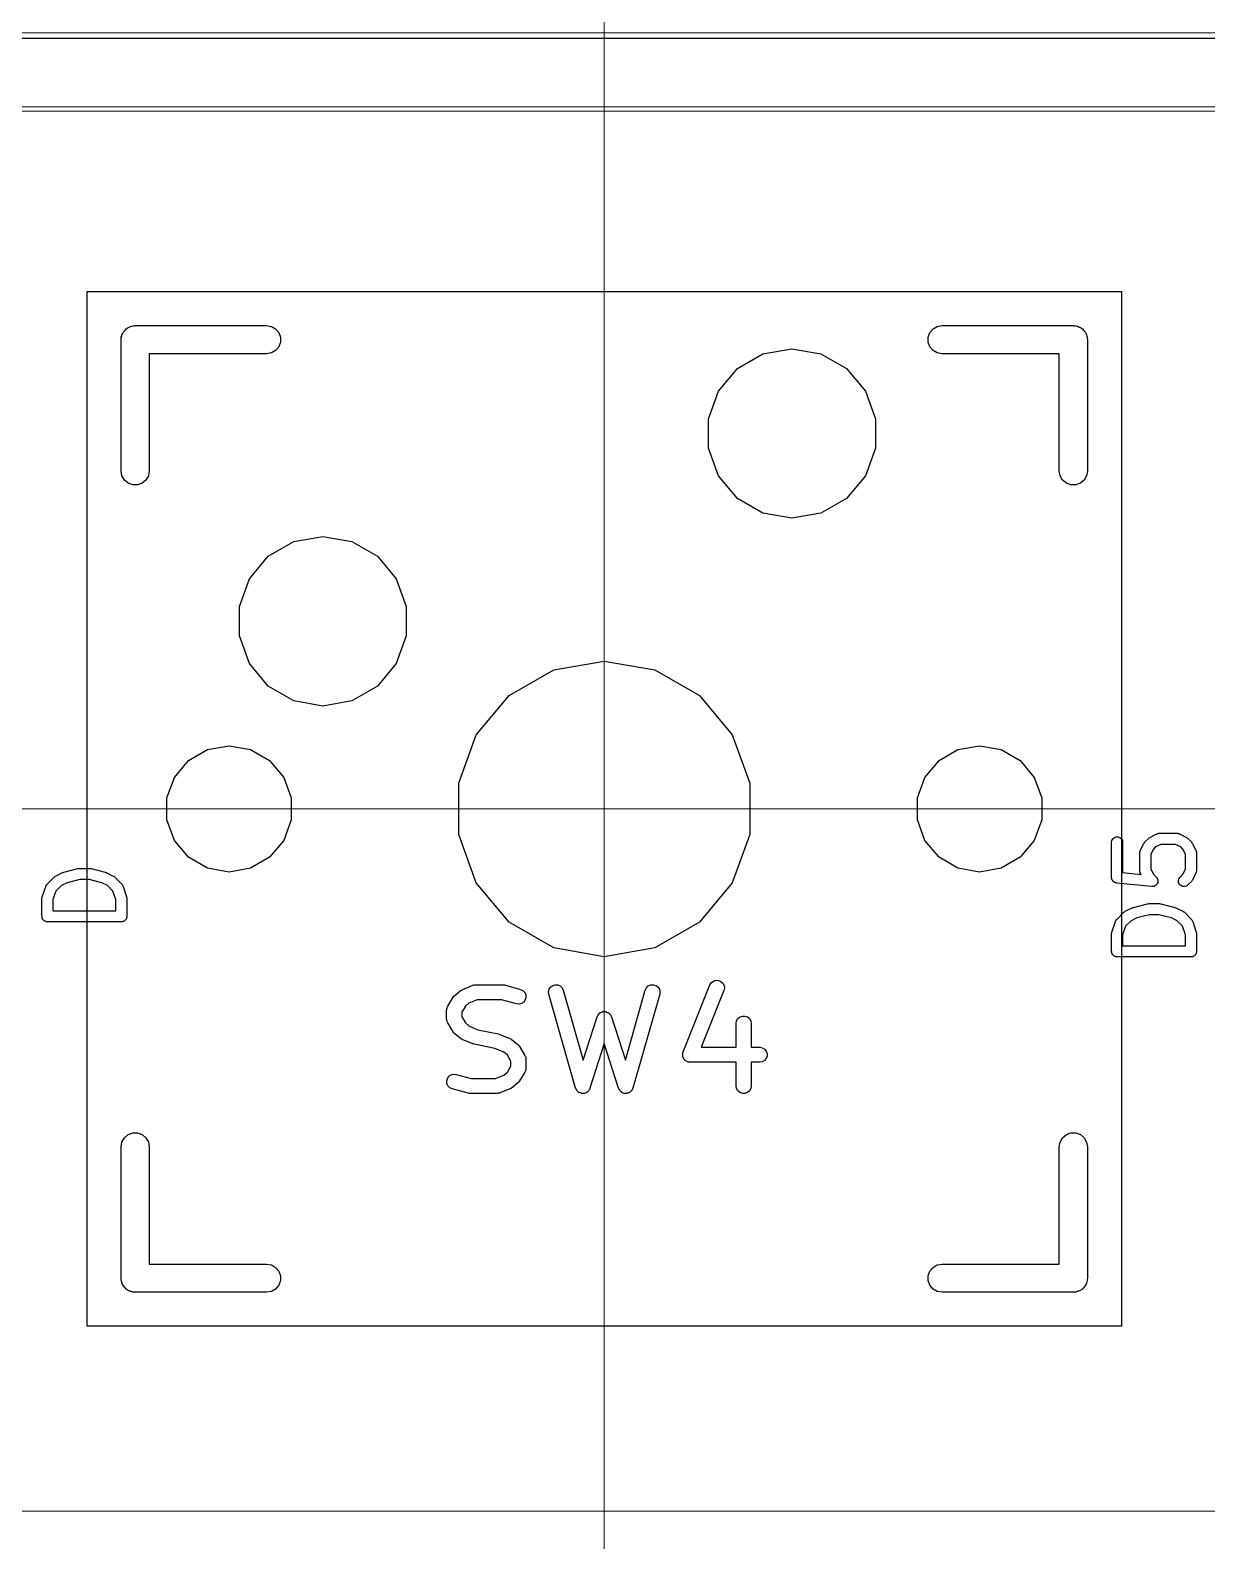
# Model space of a CAD drawing. Header units: millimetres. Extents: x 24 to 200, y 24 to 188.
# Drawn here: x 131.25 to 147.18, y 126.72 to 147.16 of the extents above; entities that cross this region are included whole.
import ezdxf

# ---------------------------------------------------------------- set-up
doc = ezdxf.new("R2010")
doc.units = ezdxf.units.MM
for name, color, linetype in [('3_SwitchPlate', 6, 'Continuous'), ('5_左天板', 1, 'Continuous'), ('6_右天板', 230, 'Continuous'), ('7_PCBサンプル', 7, 'Continuous')]:
    doc.layers.add(name, color=color, linetype=linetype)
doc.layers.add('補助線', color=4, linetype='Continuous', lineweight=5, transparency=0.5)

# ---------------------------------------------------------------- blocks, each defined once
blk = doc.blocks.new('hhskb2-F.SilkS')
at = {"layer": '7_PCBサンプル'}
for p, q in [((154.3, -39.575), (106.3, -39.575)), ((119.496, -43.542), (119.504, -43.5275)), ((119.504, -43.5275), (119.517, -43.5168)), ((119.517, -43.5168), (119.528, -43.5041)), ((119.528, -43.5041), (119.542, -43.4957)), ((119.542, -43.4957), (119.555, -43.485)), ((119.555, -43.485), (119.57, -43.4793)), ((119.57, -43.4793), (119.585, -43.471)), ((119.585, -43.471), (119.601, -43.4681)), ((119.601, -43.4681), (119.617, -43.4624)), ((119.617, -43.4624), (119.634, -43.4624)), ((119.634, -43.4624), (119.65, -43.4595)), ((119.65, -43.4595), (121.428, -43.4595)), ((121.428, -43.4595), (121.493, -43.471)), ((121.493, -43.471), (121.55, -43.5041)), ((121.55, -43.5041), (121.593, -43.5547)), ((130.407, -43.5547), (130.45, -43.5041)), ((130.45, -43.5041), (130.507, -43.471)), ((130.507, -43.471), (130.572, -43.4595)), ((130.572, -43.4595), (132.35, -43.4595)), ((132.35, -43.4595), (132.366, -43.4624)), ((132.366, -43.4624), (132.383, -43.4624)), ((132.383, -43.4624), (132.399, -43.4681)), ((132.399, -43.4681), (132.415, -43.471)), ((132.415, -43.471), (132.43, -43.4793)), ((132.43, -43.4793), (132.445, -43.485)), ((132.445, -43.485), (132.458, -43.4957)), ((132.458, -43.4957), (132.472, -43.5041)), ((132.472, -43.5041), (132.483, -43.5168)), ((132.483, -43.5168), (132.496, -43.5275)), ((132.496, -43.5275), (132.504, -43.542)), ((119.459, -43.65), (119.462, -43.6336)), ((119.459, -45.428), (119.459, -43.65)), ((119.462, -43.6169), (119.468, -43.6013)), ((119.462, -43.6336), (119.462, -43.6169)), ((119.468, -43.6013), (119.471, -43.5848)), ((119.471, -43.5848), (119.479, -43.5704)), ((119.479, -43.5704), (119.485, -43.5547)), ((119.485, -43.5547), (119.496, -43.542)), ((121.593, -43.5547), (121.616, -43.6169)), ((121.616, -43.6831), (121.593, -43.7452)), ((121.616, -43.6169), (121.616, -43.6831)), ((130.384, -43.6169), (130.407, -43.5547)), ((130.384, -43.6831), (130.384, -43.6169)), ((130.407, -43.7452), (130.384, -43.6831)), ((132.504, -43.542), (132.515, -43.5547)), ((132.515, -43.5547), (132.521, -43.5704)), ((132.521, -43.5704), (132.529, -43.5848)), ((132.529, -43.5848), (132.532, -43.6013)), ((132.532, -43.6013), (132.538, -43.6169)), ((132.538, -43.6169), (132.538, -43.6336)), ((132.538, -43.6336), (132.54, -43.65)), ((132.54, -43.65), (132.54, -45.428)), ((121.428, -43.8405), (119.84, -43.8405)), ((119.84, -43.8405), (119.84, -45.428)), ((121.493, -43.829), (121.428, -43.8405)), ((121.55, -43.7959), (121.493, -43.829)), ((121.593, -43.7452), (121.55, -43.7959)), ((127.802, -44.0411), (128.148, -43.8418)), ((128.148, -43.8418), (128.54, -43.7726)), ((128.54, -43.7726), (128.932, -43.8418)), ((128.932, -43.8418), (129.278, -44.0411)), ((130.45, -43.7959), (130.407, -43.7452)), ((130.507, -43.829), (130.45, -43.7959)), ((130.572, -43.8405), (130.507, -43.829)), ((132.159, -43.8405), (130.572, -43.8405)), ((132.159, -45.428), (132.159, -43.8405)), ((127.546, -44.3463), (127.802, -44.0411)), ((129.278, -44.0411), (129.534, -44.3463)), ((127.41, -44.7208), (127.546, -44.3463)), ((129.534, -44.3463), (129.67, -44.7208)), ((127.41, -45.1192), (127.41, -44.7208)), ((129.67, -44.7208), (129.67, -45.1192)), ((127.546, -45.4937), (127.41, -45.1192)), ((129.67, -45.1192), (129.534, -45.4937)), ((119.471, -45.4932), (119.459, -45.428)), ((119.504, -45.5505), (119.471, -45.4932)), ((119.555, -45.593), (119.504, -45.5505)), ((119.796, -45.5505), (119.745, -45.593)), ((119.829, -45.4932), (119.796, -45.5505)), ((119.84, -45.428), (119.829, -45.4932)), ((127.802, -45.7989), (127.546, -45.4937)), ((129.534, -45.4937), (129.278, -45.7989)), ((132.171, -45.4932), (132.159, -45.428)), ((132.204, -45.5505), (132.171, -45.4932)), ((132.255, -45.593), (132.204, -45.5505)), ((132.496, -45.5505), (132.445, -45.593)), ((132.529, -45.4932), (132.496, -45.5505)), ((132.54, -45.428), (132.529, -45.4932)), ((119.617, -45.6156), (119.555, -45.593)), ((119.683, -45.6156), (119.617, -45.6156)), ((119.745, -45.593), (119.683, -45.6156)), ((132.317, -45.6156), (132.255, -45.593)), ((132.383, -45.6156), (132.317, -45.6156)), ((132.445, -45.593), (132.383, -45.6156)), ((128.148, -45.9982), (127.802, -45.7989)), ((129.278, -45.7989), (128.932, -45.9982)), ((128.54, -46.0674), (128.148, -45.9982)), ((128.932, -45.9982), (128.54, -46.0674)), ((121.452, -46.5811), (121.798, -46.3818)), ((121.798, -46.3818), (122.19, -46.3126)), ((122.19, -46.3126), (122.582, -46.3818)), ((122.582, -46.3818), (122.928, -46.5811)), ((121.196, -46.8863), (121.452, -46.5811)), ((122.928, -46.5811), (123.184, -46.8863)), ((121.06, -47.2608), (121.196, -46.8863)), ((123.184, -46.8863), (123.32, -47.2608)), ((121.06, -47.6592), (121.06, -47.2608)), ((123.32, -47.2608), (123.32, -47.6592)), ((121.196, -48.0337), (121.06, -47.6592)), ((123.32, -47.6592), (123.184, -48.0337)), ((121.452, -48.3389), (121.196, -48.0337)), ((123.184, -48.0337), (122.928, -48.3389)), ((125.315, -48.1192), (126, -47.9985)), ((126, -47.9985), (126.685, -48.1192)), ((124.713, -48.4667), (125.315, -48.1192)), ((126.685, -48.1192), (127.287, -48.4667)), ((121.798, -48.5382), (121.452, -48.3389)), ((122.928, -48.3389), (122.582, -48.5382)), ((122.19, -48.6074), (121.798, -48.5382)), ((122.582, -48.5382), (122.19, -48.6074)), ((124.267, -48.9992), (124.713, -48.4667)), ((127.287, -48.4667), (127.733, -48.9992)), ((124.029, -49.6524), (124.267, -48.9992)), ((127.733, -48.9992), (127.971, -49.6524)), ((120.371, -49.3457), (120.628, -49.1974)), ((120.628, -49.1974), (120.92, -49.1458)), ((120.92, -49.1458), (121.212, -49.1974)), ((121.212, -49.1974), (121.469, -49.3457)), ((130.531, -49.3457), (130.788, -49.1974)), ((130.788, -49.1974), (131.08, -49.1458)), ((131.08, -49.1458), (131.372, -49.1974)), ((131.372, -49.1974), (131.629, -49.3457)), ((120.18, -49.5729), (120.371, -49.3457)), ((121.469, -49.3457), (121.66, -49.5729)), ((130.34, -49.5729), (130.531, -49.3457)), ((131.629, -49.3457), (131.82, -49.5729)), ((120.079, -49.8517), (120.18, -49.5729)), ((121.66, -49.5729), (121.761, -49.8517)), ((124.029, -50.3476), (124.029, -49.6524)), ((127.971, -49.6524), (127.971, -50.3476)), ((130.239, -49.8517), (130.34, -49.5729)), ((131.82, -49.5729), (131.921, -49.8517)), ((120.079, -50.1483), (120.079, -49.8517)), ((121.761, -49.8517), (121.761, -50.1483)), ((130.239, -50.1483), (130.239, -49.8517)), ((131.921, -49.8517), (131.921, -50.1483)), ((120.18, -50.4271), (120.079, -50.1483)), ((121.761, -50.1483), (121.66, -50.4271)), ((130.34, -50.4271), (130.239, -50.1483)), ((131.921, -50.1483), (131.82, -50.4271)), ((120.371, -50.6543), (120.18, -50.4271)), ((121.66, -50.4271), (121.469, -50.6543)), ((124.267, -51.0008), (124.029, -50.3476)), ((127.971, -50.3476), (127.733, -51.0008)), ((130.531, -50.6543), (130.34, -50.4271)), ((131.82, -50.4271), (131.629, -50.6543)), ((132.867, -50.4519), (132.872, -50.4263)), ((132.867, -50.9281), (132.867, -50.4519)), ((132.872, -50.4263), (132.885, -50.4037)), ((132.885, -50.4037), (132.905, -50.387)), ((132.905, -50.387), (132.929, -50.378)), ((132.929, -50.378), (132.955, -50.378)), ((132.955, -50.378), (132.98, -50.387)), ((132.98, -50.387), (133, -50.4037)), ((133, -50.4037), (133.013, -50.4263)), ((133.013, -50.4263), (133.017, -50.4519)), ((133.017, -50.4519), (133.017, -50.8602)), ((133.256, -50.5612), (133.304, -50.466)), ((133.304, -50.466), (133.311, -50.4563)), ((133.311, -50.4563), (133.318, -50.4465)), ((133.318, -50.4465), (133.366, -50.3989)), ((133.366, -50.3989), (133.375, -50.392)), ((133.375, -50.392), (133.385, -50.3848)), ((133.385, -50.3848), (133.48, -50.3372)), ((133.532, -50.4793), (133.463, -50.5135)), ((133.48, -50.3372), (133.484, -50.336)), ((133.484, -50.336), (133.488, -50.3338)), ((133.488, -50.3338), (133.497, -50.3323)), ((133.497, -50.3323), (133.505, -50.3298)), ((133.505, -50.3298), (133.51, -50.33)), ((133.51, -50.33), (133.514, -50.3293)), ((133.514, -50.3293), (133.752, -50.3293)), ((133.734, -50.4793), (133.532, -50.4793)), ((133.803, -50.5135), (133.734, -50.4793)), ((133.752, -50.3293), (133.756, -50.33)), ((133.756, -50.33), (133.76, -50.3298)), ((133.76, -50.3298), (133.769, -50.3323)), ((133.769, -50.3323), (133.778, -50.3338)), ((133.778, -50.3338), (133.781, -50.336)), ((133.781, -50.336), (133.785, -50.3372)), ((133.785, -50.3372), (133.881, -50.3848)), ((133.881, -50.3848), (133.89, -50.392)), ((133.89, -50.392), (133.9, -50.3989)), ((133.9, -50.3989), (133.948, -50.4465)), ((133.948, -50.4465), (133.955, -50.4563)), ((133.955, -50.4563), (133.962, -50.466)), ((133.962, -50.466), (134.009, -50.5612)), ((120.628, -50.8026), (120.371, -50.6543)), ((121.469, -50.6543), (121.212, -50.8026)), ((130.788, -50.8026), (130.531, -50.6543)), ((131.629, -50.6543), (131.372, -50.8026)), ((133.248, -50.5948), (133.249, -50.5905)), ((133.248, -50.8329), (133.248, -50.5948)), ((133.249, -50.5862), (133.251, -50.5778)), ((133.249, -50.5905), (133.249, -50.5862)), ((133.251, -50.5778), (133.253, -50.5691)), ((133.253, -50.5691), (133.255, -50.5654)), ((133.255, -50.5654), (133.256, -50.5612)), ((133.433, -50.5439), (133.398, -50.6125)), ((133.398, -50.6125), (133.398, -50.8152)), ((133.463, -50.5135), (133.433, -50.5439)), ((133.833, -50.5439), (133.803, -50.5135)), ((133.867, -50.6125), (133.833, -50.5439)), ((133.867, -50.8152), (133.867, -50.6125)), ((134.009, -50.5612), (134.011, -50.5654)), ((134.011, -50.5654), (134.013, -50.5691)), ((134.013, -50.5691), (134.014, -50.5778)), ((134.014, -50.5778), (134.017, -50.5862)), ((134.017, -50.5862), (134.017, -50.5905)), ((134.017, -50.5905), (134.017, -50.5948)), ((134.017, -50.5948), (134.017, -50.8329)), ((120.92, -50.8541), (120.628, -50.8026)), ((121.212, -50.8026), (120.92, -50.8541)), ((131.08, -50.8541), (130.788, -50.8026)), ((131.372, -50.8026), (131.08, -50.8541)), ((133.017, -50.8602), (133.266, -50.885)), ((133.249, -50.8371), (133.248, -50.8329)), ((133.249, -50.8414), (133.249, -50.8371)), ((133.251, -50.8499), (133.249, -50.8414)), ((133.253, -50.8585), (133.251, -50.8499)), ((133.255, -50.8623), (133.253, -50.8585)), ((133.256, -50.8664), (133.255, -50.8623)), ((133.266, -50.885), (133.256, -50.8664)), ((133.398, -50.8152), (133.433, -50.8837)), ((133.433, -50.8837), (133.472, -50.9227)), ((133.794, -50.9227), (133.833, -50.8837)), ((133.833, -50.8837), (133.867, -50.8152)), ((134.009, -50.8664), (133.962, -50.9616)), ((134.011, -50.8623), (134.009, -50.8664)), ((134.013, -50.8585), (134.011, -50.8623)), ((134.014, -50.8499), (134.013, -50.8585)), ((134.017, -50.8414), (134.014, -50.8499)), ((134.017, -50.8329), (134.017, -50.8371)), ((134.017, -50.8371), (134.017, -50.8414)), ((124.713, -51.5332), (124.267, -51.0008)), ((127.733, -51.0008), (127.287, -51.5332)), ((132.868, -50.9309), (132.867, -50.9281)), ((132.868, -50.9337), (132.868, -50.9309)), ((132.87, -50.9436), (132.868, -50.9337)), ((132.872, -50.9537), (132.87, -50.9436)), ((132.873, -50.9562), (132.872, -50.9537)), ((132.874, -50.9589), (132.873, -50.9562)), ((132.88, -50.9674), (132.874, -50.9589)), ((132.885, -50.9763), (132.88, -50.9674)), ((132.887, -50.9781), (132.885, -50.9763)), ((132.889, -50.9805), (132.887, -50.9781)), ((132.897, -50.9865), (132.889, -50.9805)), ((132.905, -50.993), (132.897, -50.9865)), ((132.908, -50.994), (132.905, -50.993)), ((132.91, -50.9957), (132.908, -50.994)), ((132.92, -50.9984), (132.91, -50.9957)), ((132.929, -51.002), (132.92, -50.9984)), ((132.932, -51.002), (132.929, -51.002)), ((132.935, -51.0027), (132.932, -51.002)), ((133.411, -51.0503), (132.935, -51.0027)), ((133.412, -51.0503), (133.411, -51.0503)), ((133.424, -51.0493), (133.412, -51.0504)), ((133.412, -51.0504), (133.412, -51.0503)), ((133.437, -51.0484), (133.424, -51.0493)), ((133.438, -51.0482), (133.437, -51.0484)), ((133.449, -51.0429), (133.438, -51.0482)), ((133.438, -51.0482), (133.438, -51.0482)), ((133.461, -51.0377), (133.449, -51.0429)), ((133.462, -51.0372), (133.461, -51.0374)), ((133.461, -51.0374), (133.461, -51.0377)), ((133.47, -51.0282), (133.462, -51.0372)), ((133.479, -51.0195), (133.47, -51.0282)), ((133.472, -50.9227), (133.472, -50.9231)), ((133.472, -50.9231), (133.472, -50.9233)), ((133.472, -50.9233), (133.479, -50.9337)), ((133.479, -50.9337), (133.487, -50.944)), ((133.48, -51.0191), (133.479, -51.0195)), ((133.485, -51.0073), (133.48, -51.0187)), ((133.48, -51.0187), (133.48, -51.0191)), ((133.491, -50.996), (133.485, -51.0073)), ((133.487, -50.944), (133.487, -50.9445)), ((133.487, -50.9445), (133.487, -50.9449)), ((133.487, -50.9449), (133.49, -50.9571)), ((133.49, -50.9571), (133.493, -50.9692)), ((133.492, -50.9826), (133.491, -50.9951)), ((133.491, -50.9951), (133.491, -50.9956)), ((133.491, -50.9956), (133.491, -50.996)), ((133.493, -50.9701), (133.492, -50.9826)), ((133.493, -50.9692), (133.493, -50.9696)), ((133.493, -50.9696), (133.493, -50.9701)), ((133.772, -50.9692), (133.779, -50.944)), ((133.775, -50.9951), (133.772, -50.9692)), ((133.786, -51.0187), (133.775, -50.9951)), ((133.779, -50.944), (133.794, -50.9227)), ((133.804, -51.0372), (133.786, -51.0187)), ((133.828, -51.0482), (133.804, -51.0372)), ((133.854, -51.0504), (133.828, -51.0482)), ((133.879, -51.0437), (133.854, -51.0504)), ((133.9, -51.0287), (133.879, -51.0437)), ((133.948, -50.9811), (133.9, -51.0287)), ((133.955, -50.9713), (133.948, -50.9811)), ((133.962, -50.9616), (133.955, -50.9713)), ((133.162, -51.3315), (133.353, -51.2839)), ((133.353, -51.2839), (133.362, -51.2833)), ((133.362, -51.2833), (133.371, -51.2817)), ((133.371, -51.2817), (133.514, -51.2817)), ((133.514, -51.2817), (133.523, -51.2833)), ((133.523, -51.2833), (133.532, -51.2839)), ((133.532, -51.2839), (133.722, -51.3315)), ((132.922, -51.5154), (132.927, -51.5082)), ((132.927, -51.5082), (132.931, -51.5005)), ((132.931, -51.5005), (132.934, -51.4977)), ((132.934, -51.4977), (132.937, -51.4941)), ((132.937, -51.4941), (133.032, -51.3989)), ((133.032, -51.3989), (133.042, -51.392)), ((133.042, -51.392), (133.052, -51.3848)), ((133.052, -51.3848), (133.147, -51.3372)), ((133.207, -51.475), (133.13, -51.5135)), ((133.147, -51.3372), (133.155, -51.3349)), ((133.155, -51.3349), (133.162, -51.3315)), ((133.38, -51.4317), (133.207, -51.475)), ((133.505, -51.4317), (133.38, -51.4317)), ((133.678, -51.475), (133.505, -51.4317)), ((133.755, -51.5135), (133.678, -51.475)), ((133.722, -51.3315), (133.73, -51.3349)), ((133.73, -51.3349), (133.738, -51.3372)), ((133.738, -51.3372), (133.833, -51.3848)), ((133.833, -51.3848), (133.843, -51.392)), ((133.843, -51.392), (133.853, -51.3989)), ((133.853, -51.3989), (133.948, -51.4941)), ((133.948, -51.4941), (133.95, -51.4977)), ((133.95, -51.4977), (133.954, -51.5005)), ((133.954, -51.5005), (133.958, -51.5082)), ((133.958, -51.5082), (133.963, -51.5154)), ((125.315, -51.8808), (124.713, -51.5332)), ((127.287, -51.5332), (126.685, -51.8808)), ((132.867, -51.69), (132.869, -51.6782)), ((132.867, -51.9281), (132.867, -51.69)), ((132.869, -51.6782), (132.871, -51.6663)), ((132.871, -51.6663), (132.919, -51.5234)), ((132.919, -51.5234), (132.921, -51.5196)), ((132.921, -51.5196), (132.922, -51.5154)), ((133.056, -51.5877), (133.017, -51.7022)), ((133.017, -51.7022), (133.017, -51.8531)), ((133.13, -51.5135), (133.056, -51.5877)), ((133.829, -51.5877), (133.755, -51.5135)), ((133.867, -51.7022), (133.829, -51.5877)), ((133.867, -51.8531), (133.867, -51.7022)), ((133.963, -51.5154), (133.964, -51.5196)), ((133.964, -51.5196), (133.966, -51.5234)), ((133.966, -51.5234), (134.014, -51.6663)), ((134.014, -51.6663), (134.015, -51.6782)), ((134.015, -51.6782), (134.017, -51.69)), ((134.017, -51.69), (134.017, -51.9281)), ((126, -52.0015), (125.315, -51.8808)), ((126.685, -51.8808), (126, -52.0015)), ((133.017, -51.8531), (133.867, -51.8531)), ((132.869, -51.9346), (132.867, -51.9281)), ((132.869, -51.9411), (132.869, -51.9346)), ((132.871, -51.9473), (132.869, -51.9411)), ((132.872, -51.9537), (132.871, -51.9473)), ((132.875, -51.9594), (132.872, -51.9537)), ((132.877, -51.9656), (132.875, -51.9594)), ((132.882, -51.9706), (132.877, -51.9656)), ((132.885, -51.9763), (132.882, -51.9706)), ((132.89, -51.9805), (132.885, -51.9763)), ((132.894, -51.9855), (132.89, -51.9805)), ((132.9, -51.9888), (132.894, -51.9855)), ((132.905, -51.993), (132.9, -51.9888)), ((132.911, -51.9953), (132.905, -51.993)), ((132.917, -51.9986), (132.911, -51.9953)), ((132.923, -51.9997), (132.917, -51.9986)), ((132.929, -52.002), (132.923, -51.9997)), ((132.936, -52.002), (132.929, -52.002)), ((132.942, -52.0031), (132.936, -52.002)), ((133.942, -52.0031), (132.942, -52.0031)), ((133.949, -52.002), (133.942, -52.0031)), ((133.955, -52.002), (133.949, -52.002)), ((133.962, -51.9997), (133.955, -52.002)), ((133.968, -51.9986), (133.962, -51.9997)), ((133.974, -51.9953), (133.968, -51.9986)), ((133.98, -51.993), (133.974, -51.9953)), ((133.985, -51.9888), (133.98, -51.993)), ((133.991, -51.9855), (133.985, -51.9888)), ((133.995, -51.9805), (133.991, -51.9855)), ((134, -51.9763), (133.995, -51.9805)), ((134.003, -51.9706), (134, -51.9763)), ((134.007, -51.9656), (134.003, -51.9706)), ((134.01, -51.9594), (134.007, -51.9656)), ((134.013, -51.9537), (134.01, -51.9594)), ((134.014, -51.9473), (134.013, -51.9537)), ((134.016, -51.9411), (134.014, -51.9473)), ((134.017, -51.9281), (134.016, -51.9346)), ((134.016, -51.9346), (134.016, -51.9411)), ((127.476, -52.3295), (127.51, -52.3185)), ((127.51, -52.3185), (127.545, -52.3196)), ((127.545, -52.3196), (127.578, -52.3327)), ((123.965, -52.5354), (123.976, -52.5224)), ((123.976, -52.5224), (124.048, -52.4619)), ((124.048, -52.4619), (124.061, -52.4544)), ((124.061, -52.4544), (124.074, -52.4462)), ((124.074, -52.4462), (124.219, -52.3857)), ((124.219, -52.3857), (124.221, -52.3852)), ((124.221, -52.3852), (124.224, -52.3841)), ((124.224, -52.3841), (124.239, -52.3814)), ((124.239, -52.3814), (124.254, -52.378)), ((124.254, -52.378), (124.256, -52.3783)), ((124.256, -52.3783), (124.258, -52.3779)), ((124.258, -52.3779), (124.621, -52.3779)), ((124.621, -52.3779), (124.635, -52.3803)), ((124.635, -52.3803), (124.648, -52.3816)), ((124.648, -52.3816), (124.866, -52.4421)), ((124.866, -52.4421), (124.898, -52.4573)), ((124.898, -52.4573), (124.923, -52.4825)), ((124.923, -52.4825), (124.937, -52.5146)), ((124.937, -52.5146), (124.94, -52.5498)), ((125.246, -52.4723), (125.254, -52.4381)), ((125.249, -52.5074), (125.246, -52.4723)), ((125.612, -53.7774), (125.249, -52.5074)), ((125.254, -52.4381), (125.274, -52.4089)), ((125.274, -52.4089), (125.302, -52.3882)), ((125.302, -52.3882), (125.336, -52.3785)), ((125.336, -52.3785), (125.372, -52.381)), ((125.372, -52.381), (125.404, -52.3953)), ((125.404, -52.3953), (125.429, -52.4199)), ((125.429, -52.4199), (125.445, -52.4516)), ((125.445, -52.4516), (125.715, -53.399)), ((126.285, -53.399), (126.555, -52.4516)), ((126.751, -52.5074), (126.388, -53.7774)), ((126.555, -52.4516), (126.571, -52.4199)), ((126.571, -52.4199), (126.596, -52.3953)), ((126.596, -52.3953), (126.628, -52.381)), ((126.628, -52.381), (126.664, -52.3785)), ((126.664, -52.3785), (126.698, -52.3882)), ((126.698, -52.3882), (126.726, -52.4089)), ((126.726, -52.4089), (126.746, -52.4381)), ((126.746, -52.4381), (126.754, -52.4723)), ((126.754, -52.4723), (126.751, -52.5074)), ((127.067, -53.2885), (127.43, -52.3813)), ((127.618, -52.4568), (127.311, -53.2246)), ((127.43, -52.3813), (127.448, -52.3513)), ((127.448, -52.3513), (127.476, -52.3295)), ((127.578, -52.3327), (127.604, -52.3562)), ((127.604, -52.3562), (127.621, -52.3873)), ((127.626, -52.4222), (127.618, -52.4568)), ((127.621, -52.3873), (127.626, -52.4222)), ((123.866, -52.7214), (123.868, -52.7118)), ((123.866, -52.8424), (123.866, -52.7214)), ((123.868, -52.7021), (123.871, -52.6946)), ((123.868, -52.7118), (123.868, -52.7021)), ((123.871, -52.6946), (123.873, -52.6867)), ((123.873, -52.6867), (123.877, -52.6782)), ((123.877, -52.6782), (123.881, -52.6692)), ((123.881, -52.6692), (123.953, -52.5482)), ((123.953, -52.5482), (123.965, -52.5354)), ((124.119, -52.6675), (124.07, -52.7496)), ((124.166, -52.6279), (124.119, -52.6675)), ((124.279, -52.5811), (124.166, -52.6279)), ((124.607, -52.5811), (124.279, -52.5811)), ((124.812, -52.6379), (124.607, -52.5811)), ((124.847, -52.6413), (124.812, -52.6379)), ((124.881, -52.6325), (124.847, -52.6413)), ((124.91, -52.6125), (124.881, -52.6325)), ((124.931, -52.5838), (124.91, -52.6125)), ((124.94, -52.5498), (124.931, -52.5838)), ((123.868, -52.852), (123.866, -52.8424)), ((123.868, -52.8617), (123.868, -52.852)), ((123.871, -52.8692), (123.868, -52.8617)), ((123.873, -52.8771), (123.871, -52.8692)), ((123.877, -52.8856), (123.873, -52.8771)), ((123.881, -52.8947), (123.877, -52.8856)), ((123.953, -53.0156), (123.881, -52.8947)), ((124.07, -52.7496), (124.07, -52.8142)), ((124.07, -52.8142), (124.119, -52.8963)), ((124.119, -52.8963), (124.166, -52.9359)), ((124.166, -52.9359), (124.288, -52.9868)), ((125.715, -53.399), (125.903, -52.8114)), ((125.903, -52.8114), (125.905, -52.8078)), ((125.905, -52.8078), (125.906, -52.8039)), ((125.906, -52.8039), (125.913, -52.7923)), ((125.913, -52.7923), (125.92, -52.7802)), ((125.92, -52.7802), (125.923, -52.7775)), ((125.923, -52.7775), (125.925, -52.7741)), ((125.925, -52.7741), (125.936, -52.7657)), ((125.936, -52.7657), (125.946, -52.7565)), ((125.946, -52.7565), (125.95, -52.7549)), ((125.95, -52.7549), (125.953, -52.7525)), ((125.953, -52.7525), (125.966, -52.7483)), ((125.966, -52.7483), (125.978, -52.7431)), ((125.978, -52.7431), (125.982, -52.7429)), ((125.982, -52.7429), (125.986, -52.7417)), ((125.986, -52.7417), (126, -52.7422)), ((126, -52.7422), (126.014, -52.7417)), ((126.014, -52.7417), (126.018, -52.7429)), ((126.018, -52.7429), (126.022, -52.7431)), ((126.022, -52.7431), (126.034, -52.7483)), ((126.034, -52.7483), (126.047, -52.7525)), ((126.047, -52.7525), (126.05, -52.7549)), ((126.05, -52.7549), (126.054, -52.7565)), ((126.054, -52.7565), (126.064, -52.7657)), ((126.064, -52.7657), (126.075, -52.7741)), ((126.075, -52.7741), (126.077, -52.7775)), ((126.077, -52.7775), (126.08, -52.7802)), ((126.08, -52.7802), (126.087, -52.7923)), ((126.087, -52.7923), (126.094, -52.8039)), ((126.094, -52.8039), (126.095, -52.8078)), ((126.095, -52.8078), (126.097, -52.8114)), ((126.097, -52.8114), (126.285, -53.399)), ((127.785, -52.9029), (127.791, -52.8681)), ((127.785, -53.2246), (127.785, -52.9029)), ((127.791, -52.8681), (127.809, -52.8376)), ((127.809, -52.8376), (127.836, -52.8149)), ((127.836, -52.8149), (127.869, -52.8028)), ((127.869, -52.8028), (127.904, -52.8028)), ((127.904, -52.8028), (127.938, -52.8149)), ((127.938, -52.8149), (127.965, -52.8376)), ((127.965, -52.8376), (127.982, -52.8681)), ((127.982, -52.8681), (127.988, -52.9029)), ((127.988, -52.9029), (127.988, -53.2246)), ((123.965, -53.0284), (123.953, -53.0156)), ((123.976, -53.0414), (123.965, -53.0284)), ((124.048, -53.1019), (123.976, -53.0414)), ((124.061, -53.1094), (124.048, -53.1019)), ((124.074, -53.1176), (124.061, -53.1094)), ((124.219, -53.1781), (124.074, -53.1176)), ((124.288, -52.9868), (124.569, -53.0453)), ((124.569, -53.0453), (124.578, -53.0489)), ((124.578, -53.0489), (124.588, -53.051)), ((124.588, -53.051), (124.733, -53.1115)), ((124.733, -53.1115), (124.746, -53.1196)), ((124.746, -53.1196), (124.759, -53.1272)), ((124.759, -53.1272), (124.831, -53.1877)), ((124.229, -53.1802), (124.219, -53.1781)), ((124.238, -53.1837), (124.229, -53.1802)), ((124.518, -53.2423), (124.238, -53.1837)), ((124.64, -53.2931), (124.518, -53.2423)), ((124.688, -53.3327), (124.64, -53.2931)), ((124.737, -53.4148), (124.688, -53.3327)), ((124.831, -53.1877), (124.842, -53.2006)), ((124.842, -53.2006), (124.853, -53.2134)), ((124.853, -53.2134), (124.926, -53.3344)), ((124.926, -53.3344), (124.929, -53.3435)), ((124.929, -53.3435), (124.934, -53.3519)), ((126, -53.1757), (125.806, -53.7805)), ((126.194, -53.7805), (126, -53.1757)), ((127.06, -53.323), (127.061, -53.3158)), ((127.061, -53.3334), (127.06, -53.323)), ((127.061, -53.3085), (127.065, -53.2987)), ((127.061, -53.3158), (127.061, -53.3085)), ((127.061, -53.3438), (127.061, -53.3334)), ((127.064, -53.3507), (127.061, -53.3438)), ((127.065, -53.2987), (127.067, -53.2885)), ((127.311, -53.2246), (127.785, -53.2246)), ((127.988, -53.2246), (128.105, -53.2246)), ((128.105, -53.2246), (128.139, -53.2307)), ((128.139, -53.2307), (128.17, -53.2484)), ((128.17, -53.2484), (128.193, -53.2754)), ((128.193, -53.2754), (128.205, -53.3085)), ((128.205, -53.3438), (128.193, -53.377)), ((128.205, -53.3085), (128.205, -53.3438)), ((124.688, -53.5615), (124.737, -53.4795)), ((124.737, -53.4795), (124.737, -53.4148)), ((124.929, -53.5508), (124.926, -53.5599)), ((124.934, -53.5424), (124.929, -53.5508)), ((124.934, -53.3519), (124.936, -53.3598)), ((124.936, -53.5344), (124.934, -53.5424)), ((124.936, -53.3598), (124.939, -53.3673)), ((124.939, -53.5269), (124.936, -53.5344)), ((124.939, -53.3673), (124.939, -53.3771)), ((124.939, -53.3771), (124.94, -53.3867)), ((124.94, -53.5076), (124.939, -53.5172)), ((124.939, -53.5172), (124.939, -53.5269)), ((124.94, -53.3867), (124.94, -53.5076)), ((127.065, -53.3579), (127.064, -53.3507)), ((127.07, -53.3672), (127.065, -53.3579)), ((127.073, -53.377), (127.07, -53.3672)), ((127.078, -53.3826), (127.073, -53.377)), ((127.081, -53.389), (127.078, -53.3826)), ((127.089, -53.396), (127.081, -53.389)), ((127.096, -53.404), (127.089, -53.396)), ((127.102, -53.4077), (127.096, -53.404)), ((127.108, -53.4125), (127.102, -53.4077)), ((127.117, -53.4164), (127.108, -53.4125)), ((127.126, -53.4217), (127.117, -53.4164)), ((127.134, -53.4229), (127.126, -53.4217)), ((127.14, -53.4256), (127.134, -53.4229)), ((127.151, -53.426), (127.14, -53.4256)), ((127.161, -53.4278), (127.151, -53.426)), ((127.785, -53.4278), (127.161, -53.4278)), ((127.785, -53.7495), (127.785, -53.4278)), ((128.105, -53.4278), (127.988, -53.4278)), ((127.988, -53.4278), (127.988, -53.7495)), ((128.139, -53.4217), (128.105, -53.4278)), ((128.17, -53.404), (128.139, -53.4217)), ((128.193, -53.377), (128.17, -53.404)), ((123.867, -53.6793), (123.876, -53.6453)), ((123.87, -53.7144), (123.867, -53.6793)), ((123.884, -53.7466), (123.87, -53.7144)), ((123.876, -53.6453), (123.897, -53.6166)), ((123.909, -53.7717), (123.884, -53.7466)), ((123.897, -53.6166), (123.926, -53.5966)), ((123.926, -53.5966), (123.96, -53.5878)), ((123.96, -53.5878), (123.995, -53.5912)), ((123.995, -53.5912), (124.2, -53.6479)), ((124.2, -53.6479), (124.528, -53.6479)), ((124.528, -53.6479), (124.64, -53.6012)), ((124.64, -53.6012), (124.688, -53.5615)), ((124.831, -53.7066), (124.759, -53.7671)), ((124.842, -53.6937), (124.831, -53.7066)), ((124.853, -53.6808), (124.842, -53.6937)), ((124.926, -53.5599), (124.853, -53.6808)), ((127.791, -53.7843), (127.785, -53.7495)), ((127.988, -53.7495), (127.982, -53.7843)), ((123.941, -53.7869), (123.909, -53.7717)), ((124.159, -53.8474), (123.941, -53.7869)), ((124.172, -53.8487), (124.159, -53.8474)), ((124.186, -53.8511), (124.172, -53.8487)), ((124.549, -53.8511), (124.186, -53.8511)), ((124.551, -53.8507), (124.549, -53.8511)), ((124.553, -53.851), (124.551, -53.8507)), ((124.568, -53.8477), (124.553, -53.851)), ((124.583, -53.845), (124.568, -53.8477)), ((124.585, -53.8438), (124.583, -53.845)), ((124.588, -53.8433), (124.585, -53.8438)), ((124.733, -53.7828), (124.588, -53.8433)), ((124.746, -53.7746), (124.733, -53.7828)), ((124.759, -53.7671), (124.746, -53.7746)), ((125.614, -53.7825), (125.612, -53.7774)), ((125.616, -53.788), (125.614, -53.7825)), ((125.622, -53.7983), (125.616, -53.788)), ((125.627, -53.8092), (125.622, -53.7983)), ((125.632, -53.8131), (125.627, -53.8092)), ((125.635, -53.8178), (125.632, -53.8131)), ((125.644, -53.8253), (125.635, -53.8178)), ((125.653, -53.8337), (125.644, -53.8253)), ((125.658, -53.836), (125.653, -53.8337)), ((125.662, -53.8394), (125.658, -53.836)), ((125.674, -53.8431), (125.662, -53.8394)), ((125.685, -53.8481), (125.674, -53.8431)), ((125.691, -53.8485), (125.685, -53.8481)), ((125.696, -53.8502), (125.691, -53.8485)), ((125.708, -53.8497), (125.696, -53.8502)), ((125.72, -53.8506), (125.708, -53.8497)), ((125.726, -53.849), (125.72, -53.8506)), ((125.731, -53.8488), (125.726, -53.849)), ((125.743, -53.8442), (125.731, -53.8488)), ((125.754, -53.8409), (125.743, -53.8442)), ((125.759, -53.8376), (125.754, -53.8409)), ((125.764, -53.8354), (125.759, -53.8376)), ((125.773, -53.8273), (125.764, -53.8354)), ((125.783, -53.8202), (125.773, -53.8273)), ((125.786, -53.8155), (125.783, -53.8202)), ((125.79, -53.8117), (125.786, -53.8155)), ((125.796, -53.801), (125.79, -53.8117)), ((125.802, -53.7909), (125.796, -53.801)), ((125.804, -53.7855), (125.802, -53.7909)), ((125.806, -53.7805), (125.804, -53.7855)), ((126.196, -53.7855), (126.194, -53.7805)), ((126.198, -53.7909), (126.196, -53.7855)), ((126.204, -53.801), (126.198, -53.7909)), ((126.21, -53.8117), (126.204, -53.801)), ((126.214, -53.8155), (126.21, -53.8117)), ((126.217, -53.8202), (126.214, -53.8155)), ((126.227, -53.8273), (126.217, -53.8202)), ((126.236, -53.8354), (126.227, -53.8273)), ((126.241, -53.8376), (126.236, -53.8354)), ((126.246, -53.8409), (126.241, -53.8376)), ((126.257, -53.8442), (126.246, -53.8409)), ((126.269, -53.8488), (126.257, -53.8442)), ((126.274, -53.849), (126.269, -53.8488)), ((126.28, -53.8506), (126.274, -53.849)), ((126.292, -53.8497), (126.28, -53.8506)), ((126.304, -53.8502), (126.292, -53.8497)), ((126.309, -53.8485), (126.304, -53.8502)), ((126.315, -53.8481), (126.309, -53.8485)), ((126.326, -53.8431), (126.315, -53.8481)), ((126.338, -53.8394), (126.326, -53.8431)), ((126.342, -53.836), (126.338, -53.8394)), ((126.347, -53.8337), (126.342, -53.836)), ((126.356, -53.8253), (126.347, -53.8337)), ((126.365, -53.8178), (126.356, -53.8253)), ((126.368, -53.8131), (126.365, -53.8178)), ((126.373, -53.8092), (126.368, -53.8131)), ((126.378, -53.7983), (126.373, -53.8092)), ((126.384, -53.788), (126.378, -53.7983)), ((126.386, -53.7825), (126.384, -53.788)), ((126.388, -53.7774), (126.386, -53.7825)), ((127.809, -53.8148), (127.791, -53.7843)), ((127.836, -53.8375), (127.809, -53.8148)), ((127.869, -53.8496), (127.836, -53.8375)), ((127.904, -53.8496), (127.869, -53.8496)), ((127.938, -53.8375), (127.904, -53.8496)), ((127.965, -53.8148), (127.938, -53.8375)), ((127.982, -53.7843), (127.965, -53.8148)), ((119.459, -54.572), (119.471, -54.5068)), ((119.459, -56.35), (119.459, -54.572)), ((119.471, -54.5068), (119.504, -54.4495)), ((119.504, -54.4495), (119.555, -54.407)), ((119.555, -54.407), (119.617, -54.3844)), ((119.617, -54.3844), (119.683, -54.3844)), ((119.683, -54.3844), (119.745, -54.407)), ((119.745, -54.407), (119.796, -54.4495)), ((119.796, -54.4495), (119.829, -54.5068)), ((119.829, -54.5068), (119.84, -54.572)), ((119.84, -54.572), (119.84, -56.1595)), ((132.159, -54.572), (132.171, -54.5068)), ((132.159, -56.1595), (132.159, -54.572)), ((132.171, -54.5068), (132.204, -54.4495)), ((132.204, -54.4495), (132.255, -54.407)), ((132.255, -54.407), (132.317, -54.3844)), ((132.317, -54.3844), (132.383, -54.3844)), ((132.383, -54.3844), (132.445, -54.407)), ((132.445, -54.407), (132.496, -54.4495)), ((132.496, -54.4495), (132.529, -54.5068)), ((132.529, -54.5068), (132.54, -54.572)), ((132.54, -54.572), (132.54, -56.35)), ((119.84, -56.1595), (121.428, -56.1595)), ((121.428, -56.1595), (121.493, -56.171)), ((121.493, -56.171), (121.55, -56.2041)), ((121.55, -56.2041), (121.593, -56.2547)), ((130.407, -56.2547), (130.45, -56.2041)), ((130.45, -56.2041), (130.507, -56.171)), ((130.507, -56.171), (130.572, -56.1595)), ((130.572, -56.1595), (132.159, -56.1595)), ((119.462, -56.3664), (119.459, -56.35)), ((119.462, -56.3831), (119.462, -56.3664)), ((119.468, -56.3987), (119.462, -56.3831)), ((119.471, -56.4152), (119.468, -56.3987)), ((119.479, -56.4296), (119.471, -56.4152)), ((121.593, -56.2547), (121.616, -56.3169)), ((121.616, -56.3831), (121.593, -56.4452)), ((121.616, -56.3169), (121.616, -56.3831)), ((130.384, -56.3169), (130.407, -56.2547)), ((130.384, -56.3831), (130.384, -56.3169)), ((130.407, -56.4452), (130.384, -56.3831)), ((132.529, -56.4152), (132.521, -56.4296)), ((132.532, -56.3987), (132.529, -56.4152)), ((132.538, -56.3831), (132.532, -56.3987)), ((132.54, -56.35), (132.538, -56.3664)), ((132.538, -56.3664), (132.538, -56.3831)), ((119.485, -56.4452), (119.479, -56.4296)), ((119.496, -56.458), (119.485, -56.4452)), ((119.504, -56.4725), (119.496, -56.458)), ((119.517, -56.4832), (119.504, -56.4725)), ((119.528, -56.4959), (119.517, -56.4832)), ((119.542, -56.5043), (119.528, -56.4959)), ((119.555, -56.515), (119.542, -56.5043)), ((119.57, -56.5207), (119.555, -56.515)), ((119.585, -56.529), (119.57, -56.5207)), ((119.601, -56.5319), (119.585, -56.529)), ((119.617, -56.5376), (119.601, -56.5319)), ((119.634, -56.5376), (119.617, -56.5376)), ((119.65, -56.5405), (119.634, -56.5376)), ((121.428, -56.5405), (119.65, -56.5405)), ((121.493, -56.529), (121.428, -56.5405)), ((121.55, -56.4959), (121.493, -56.529)), ((121.593, -56.4452), (121.55, -56.4959)), ((130.45, -56.4959), (130.407, -56.4452)), ((130.507, -56.529), (130.45, -56.4959)), ((130.572, -56.5405), (130.507, -56.529)), ((132.35, -56.5405), (130.572, -56.5405)), ((132.366, -56.5376), (132.35, -56.5405)), ((132.383, -56.5376), (132.366, -56.5376)), ((132.399, -56.5319), (132.383, -56.5376)), ((132.415, -56.529), (132.399, -56.5319)), ((132.43, -56.5207), (132.415, -56.529)), ((132.445, -56.515), (132.43, -56.5207)), ((132.458, -56.5043), (132.445, -56.515)), ((132.472, -56.4959), (132.458, -56.5043)), ((132.483, -56.4832), (132.472, -56.4959)), ((132.496, -56.4725), (132.483, -56.4832)), ((132.504, -56.458), (132.496, -56.4725)), ((132.515, -56.4452), (132.504, -56.458)), ((132.521, -56.4296), (132.515, -56.4452))]:
    blk.add_line(p, q, dxfattribs=at)
blk = doc.blocks.new('hhskb2-F.Fab')
at = {"layer": '7_PCBサンプル'}
for p, q in [((118.572, -50.9086), (118.667, -50.861)), ((118.667, -50.861), (118.675, -50.8587)), ((118.675, -50.8587), (118.682, -50.8553)), ((118.682, -50.8553), (118.873, -50.8077)), ((118.873, -50.8077), (118.882, -50.8071)), ((118.882, -50.8071), (118.891, -50.8055)), ((118.891, -50.8055), (119.034, -50.8055)), ((119.034, -50.8055), (119.043, -50.8071)), ((119.043, -50.8071), (119.052, -50.8077)), ((119.052, -50.8077), (119.242, -50.8553)), ((119.242, -50.8553), (119.25, -50.8587)), ((119.25, -50.8587), (119.258, -50.861)), ((119.258, -50.861), (119.353, -50.9086)), ((118.391, -51.1901), (118.439, -51.0472)), ((118.439, -51.0472), (118.441, -51.0434)), ((118.441, -51.0434), (118.442, -51.0393)), ((118.442, -51.0393), (118.447, -51.0321)), ((118.447, -51.0321), (118.451, -51.0243)), ((118.451, -51.0243), (118.454, -51.0215)), ((118.454, -51.0215), (118.457, -51.0179)), ((118.457, -51.0179), (118.552, -50.9227)), ((118.552, -50.9227), (118.562, -50.9158)), ((118.562, -50.9158), (118.572, -50.9086)), ((118.65, -51.0374), (118.576, -51.1115)), ((118.727, -50.9989), (118.65, -51.0374)), ((118.9, -50.9555), (118.727, -50.9989)), ((119.025, -50.9555), (118.9, -50.9555)), ((119.198, -50.9989), (119.025, -50.9555)), ((119.275, -51.0374), (119.198, -50.9989)), ((119.349, -51.1115), (119.275, -51.0374)), ((119.353, -50.9086), (119.363, -50.9158)), ((119.363, -50.9158), (119.373, -50.9227)), ((119.373, -50.9227), (119.468, -51.0179)), ((119.468, -51.0179), (119.47, -51.0215)), ((119.47, -51.0215), (119.474, -51.0243)), ((119.474, -51.0243), (119.478, -51.0321)), ((119.478, -51.0321), (119.483, -51.0393)), ((119.483, -51.0393), (119.484, -51.0434)), ((119.484, -51.0434), (119.486, -51.0472)), ((119.486, -51.0472), (119.534, -51.1901)), ((118.387, -51.2138), (118.389, -51.202)), ((118.387, -51.4519), (118.387, -51.2138)), ((118.389, -51.202), (118.391, -51.1901)), ((118.576, -51.1115), (118.537, -51.226)), ((118.537, -51.226), (118.537, -51.3769)), ((119.387, -51.226), (119.349, -51.1115)), ((119.387, -51.3769), (119.387, -51.226)), ((119.534, -51.1901), (119.535, -51.202)), ((119.535, -51.202), (119.537, -51.2138)), ((119.537, -51.2138), (119.537, -51.4519)), ((118.389, -51.4584), (118.387, -51.4519)), ((118.389, -51.4649), (118.389, -51.4584)), ((118.391, -51.4711), (118.389, -51.4649)), ((118.392, -51.4776), (118.391, -51.4711)), ((118.395, -51.4832), (118.392, -51.4776)), ((118.397, -51.4894), (118.395, -51.4832)), ((118.402, -51.4944), (118.397, -51.4894)), ((118.405, -51.5001), (118.402, -51.4944)), ((118.41, -51.5043), (118.405, -51.5001)), ((118.414, -51.5094), (118.41, -51.5043)), ((118.42, -51.5126), (118.414, -51.5094)), ((118.537, -51.3769), (119.387, -51.3769)), ((119.511, -51.5094), (119.505, -51.5126)), ((119.515, -51.5043), (119.511, -51.5094)), ((119.52, -51.5001), (119.515, -51.5043)), ((119.523, -51.4944), (119.52, -51.5001)), ((119.527, -51.4894), (119.523, -51.4944)), ((119.53, -51.4832), (119.527, -51.4894)), ((119.533, -51.4776), (119.53, -51.4832)), ((119.534, -51.4711), (119.533, -51.4776)), ((119.536, -51.4649), (119.534, -51.4711)), ((119.537, -51.4519), (119.536, -51.4584)), ((119.536, -51.4584), (119.536, -51.4649)), ((118.425, -51.5169), (118.42, -51.5126)), ((118.431, -51.5191), (118.425, -51.5169)), ((118.437, -51.5224), (118.431, -51.5191)), ((118.443, -51.5235), (118.437, -51.5224)), ((118.449, -51.5258), (118.443, -51.5235)), ((118.456, -51.5258), (118.449, -51.5258)), ((118.462, -51.5269), (118.456, -51.5258)), ((119.462, -51.5269), (118.462, -51.5269)), ((119.469, -51.5258), (119.462, -51.5269)), ((119.475, -51.5258), (119.469, -51.5258)), ((119.482, -51.5235), (119.475, -51.5258)), ((119.488, -51.5224), (119.482, -51.5235)), ((119.494, -51.5191), (119.488, -51.5224)), ((119.5, -51.5169), (119.494, -51.5191)), ((119.505, -51.5126), (119.5, -51.5169))]:
    blk.add_line(p, q, dxfattribs=at)

msp = doc.modelspace()

# ---------------------------------------------------------------- linework, layer by layer
at = {"layer": '3_SwitchPlate', "lineweight": 5, "transparency": 33554687}
msp.add_lwpolyline([(111.743, 148.569), (87.058, 148.569), (87.058, 177.7), (45.355, 177.7, 0.414214), (39.355, 171.7), (39.355, 45.35, 0.414214), (45.355, 39.35), (173.699, 39.35, 0.414214), (179.699, 45.35), (179.699, 146.067), (117.037, 146.067), (117.037, 166.345), (179.699, 166.345), (179.699, 171.7, 0.414214), (173.699, 177.7), (111.743, 177.7)], format="xyb", close=True, dxfattribs=at)
at = {"layer": '3_SwitchPlate'}
msp.add_lwpolyline([(132.025, 129.625), (132.025, 143.625), (146.025, 143.625), (146.025, 129.625)], close=True, dxfattribs=at)
at = {"layer": '5_左天板', "lineweight": 5, "transparency": 33554687}
msp.add_lwpolyline([(52.525, 147.125), (52.525, 69.125), (100.025, 69.125), (100.025, 50.125), (168.525, 50.125), (168.525, 147.125)], close=True, dxfattribs=at)
at = {"layer": '6_右天板', "lineweight": 5, "transparency": 33554687}
msp.add_lwpolyline([(110.525, 50.125), (52.525, 50.125), (52.525, 69.125), (52.525, 147.125), (168.525, 147.125), (168.525, 69.125), (121.025, 69.125), (121.025, 50.125), (100.025, 50.125)], dxfattribs=at)
at = {"layer": '7_PCBサンプル', "lineweight": 5, "transparency": 33554687}
for points in [[(129.525, 127.125), (129.525, 146.125), (148.525, 146.125), (148.525, 127.125)], [(129.525, 108.125), (129.525, 127.125), (148.525, 127.125), (148.525, 108.125)]]:
    msp.add_lwpolyline(points, close=True, dxfattribs=at)
at = {"layer": '補助線'}
for p, q in [((139.025, 171.2), (139.025, 69.882)), ((45.855, 136.625), (185.21, 136.625))]:
    msp.add_line(p, q, dxfattribs=at)
at = {"layer": '補助線', "lineweight": 5, "transparency": 33554687}
msp.add_line((200.177, 147.125), (37.584, 147.125), dxfattribs=at)

# ---------------------------------------------------------------- block references
for name in ['hhskb2-F.SilkS', 'hhskb2-F.Fab']:
    msp.add_blockref(name, (13.025, 186.625))

doc.saveas('drawing.dxf')
